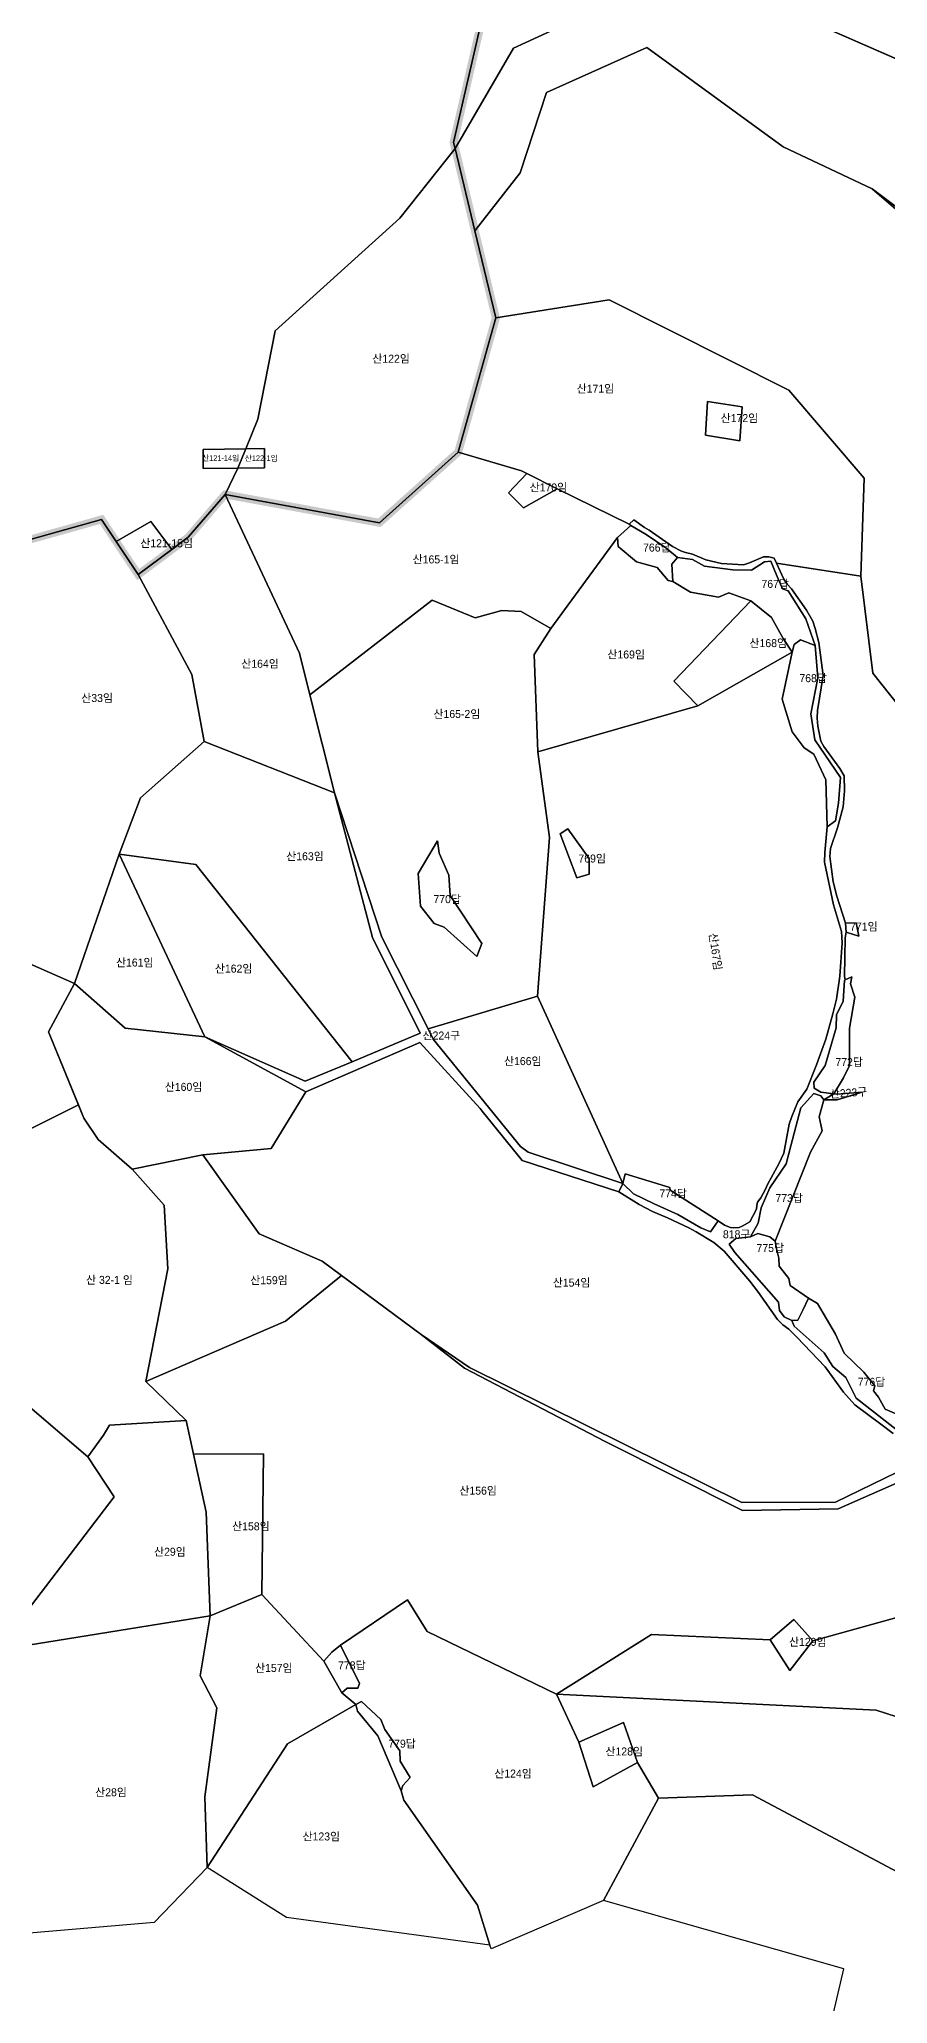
# Model space of a CAD drawing. Header units: metres. Extents: x 425810 to 429904, y 275710 to 280356.
# Drawn here: x 427282 to 427812, y 276658 to 277885 of the extents above; entities that cross this region are included whole.
import ezdxf

# ---------------------------------------------------------------- set-up
doc = ezdxf.new("R2010")
doc.units = ezdxf.units.M
doc.linetypes.add('boundary', pattern=[170, 150, -4, 4, -4, 4, -4])
for name, color, linetype in [('-00-경계_369-1 369 매입(20240430)', 7, 'Continuous'), ('00_지번', 6, 'Continuous'), ('00_지적', 6, 'Continuous')]:
    doc.layers.add(name, color=color, linetype=linetype)
doc.styles.get("Standard").update_dxf_attribs({"font": ''})
doc.styles.get('Standard').set_extended_font_data('Gulim')

msp = doc.modelspace()

# ---------------------------------------------------------------- linework, layer by layer
at = {"layer": '-00-경계_369-1 369 매입(20240430)', "color": 1, "linetype": 'boundary', "flags": 128}
msp.add_lwpolyline([(428568.2, 278277.7, 5, 5, -0.256621), (428516.8, 278290.7, 5, 5, 0), (428504.6, 278302.1, 5, 5, 0), (428496.1, 278302.1, 5, 5, 0), (428456.7, 278329.9, 5, 5, 0), (428428.1, 278337.9, 5, 5, 0), (428400.2, 278336.6, 5, 5, 0), (428393.5, 278342.4, 5, 5, 0), (428360.5, 278339.2, 5, 5, 0), (428354.6, 278333.9, 5, 5, 0), (428339.1, 278332.8, 5, 5, 0), (428328.7, 278336, 5, 5, 0), (428326.6, 278335.8, 5, 5, -0.1835), (428248, 278357, 5, 5, 0), (428217.5, 278379.1, 5, 5, 0), (428175, 278410.6, 5, 5, 0), (428156, 278422.2, 5, 5, 0), (428142.4, 278429.3, 5, 5, 0), (428040.5, 278481.6, 5, 5, 0), (427977.6, 278514.8, 5, 5, 0), (427941.6, 278533.2, 5, 5, 0), (427943.1, 278543.6, 5, 5, 0), (427944.7, 278554.2, 5, 5, 0), (427944.8, 278554.2, 5, 5, 0), (427949.7, 278585.8, 5, 5, 0), (427921.6, 278588.9, 5, 5, 0), (427848.9, 278616, 5, 5, 0), (427828.6, 278640.7, 5, 5, 0), (427798.7, 278646.6, 5, 5, 0), (427777.7, 278622.5, 5, 5, 0), (427733.6, 278606.1, 5, 5, 0), (427677.3, 278627, 5, 5, 0), (427610.6, 278627, 5, 5, 0), (427592.4, 278607.6, 5, 5, 0), (427587.8, 278607.7, 5, 5, 0), (427568, 278627, 5, 5, 0), (427514.1, 278627, 5, 5, 0), (427498.6, 278595.2, 5, 5, 0), (427334.5, 278598.5, 5, 5, 0), (427321.5, 278586.4, 5, 5, 0), (427300.2, 278581.3, 5, 5, 0), (427302, 278519, 5, 5, 0), (427297.9, 278481.1, 5, 5, 0), (427297.4, 278477.2, 5, 5, 0), (427251.4, 278493.1, 5, 5, 0), (427212.9, 278490, 5, 5, 0), (427192.2, 278480.9, 5, 5, 0), (427194.9, 278477, 5, 5, 0), (427190.8, 278468.7, 5, 5, 0), (427186.5, 278462.7, 5, 5, 0), (427174.5, 278461.4, 5, 5, 0), (427159.3, 278468.8, 5, 5, 0), (427160.1, 278470.3, 5, 5, 0), (427155.3, 278470.4, 5, 5, 0), (427145.4, 278471.7, 5, 5, 0), (427141.1, 278469.4, 5, 5, 0), (427135.9, 278471.6, 5, 5, 0), (427121.8, 278437.9, 5, 5, 0), (427126.6, 278389.7, 5, 5, 0), (427123.2, 278338.4, 5, 5, 0), (427104.6, 278330.1, 5, 5, 0), (427060.1, 278310.4, 5, 5, 0), (427026.2, 278280.4, 5, 5, 0), (427014.5, 278270.1, 5, 5, 0), (426953.9, 278216.8, 5, 5, 0), (426978.1, 278210.1, 5, 5, 0), (427020.1, 278179.5, 5, 5, 0), (427026.2, 278172.9, 5, 5, 0), (426987.7, 278121.7, 5, 5, 0), (427011.7, 277949.6, 5, 5, 0), (427009.6, 277929.7, 5, 5, 0), (427020.6, 277882.8, 5, 5, 0), (427004.1, 277845.4, 5, 5, 0), (427010.7, 277787.5, 5, 5, 0), (427000, 277733.8, 5, 5, 0), (426988.1, 277685.2, 5, 5, 0), (427071.8, 277618.6, 5, 5, 0), (427116.5, 277643.5, 5, 5, 0), (427176.4, 277639.2, 5, 5, 0), (427227.5, 277610.4, 5, 5, 0), (427276.4, 277572.5, 5, 5, 0), (427321.1, 277585.1, 5, 5, 0), (427330.2, 277571.3, 5, 5, 0), (427344, 277550.6, 5, 5, 0), (427365.1, 277566.3, 5, 5, 0), (427375.3, 277574, 5, 5, 0), (427398.3, 277600.7, 5, 5, 0), (427494.7, 277583, 5, 5, 0), (427544, 277627.2, 5, 5, 0), (427567.5, 277711, 5, 5, 0), (427554.4, 277765.4, 5, 5, 0), (427542.1, 277816.9, 5, 5, 0), (427541.1, 277820.7, 5, 5, 0), (427560.7, 277905.6, 5, 5, 0), (427645.9, 277978.1, 5, 5, 0), (427744.5, 278038.6, 5, 5, 0), (427769.9, 278054.2, 5, 5, 0), (427843.2, 278092.1, 5, 5, 0), (427863.4, 278107.4, 5, 5, 0), (427882.7, 278137.9, 5, 5, 0), (427884, 278166.4, 5, 5, 0), (427887.3, 278175.3, 5, 5, 0), (427911.4, 278196.9, 5, 5, 0), (427912, 278222.7, 5, 5, 0), (427957.7, 278215, 5, 5, 0), (428012.1, 277983.4, 5, 5, 0), (428096.9, 278017.9, 5, 5, 0), (428242.9, 277930.4, 5, 5, 0), (428306.4, 277955.4, 5, 5, 0), (428324.6, 277923.6, 5, 5, 0), (428355.6, 277903.5, 5, 5, 0), (428374.9, 277886.2, 5, 5, 0), (428418.9, 277906.2, 5, 5, 0), (428511.4, 277881.1, 5, 5, 0), (428538.8, 277857.6, 5, 5, 0), (428559.9, 277839.4, 5, 5, 0), (428637, 277806.6, 5, 5, 0), (428652.4, 277809.9, 5, 5, 0), (428668.4, 277830.7, 5, 5, 0), (428701, 277880.8, 5, 5, 0), (428728.3, 277913.7, 5, 5, 0), (428781.4, 277944.5, 5, 5, 0), (428812, 277973.7, 5, 5, 0), (428825.5, 278025.9, 5, 5, 0), (428800.2, 278143.8, 5, 5, 0), (428770.4, 278292, 5, 5, 0), (428769.5, 278303.1, 5, 5, 0), (428763.5, 278310.2, 5, 5, 0), (428768.7, 278316.8, 5, 5, 0), (428772.3, 278323.9, 5, 5, 0), (428773, 278326.3, 5, 5, 0), (428774.6, 278332.3, 5, 5, 0), (428775, 278335.6, 5, 5, 0), (428775.3, 278344.6, 5, 5, 0), (428773.3, 278344.1, 5, 5, 0), (428766.8, 278345.3, 5, 5, 0), (428765.8, 278348.3, 5, 5, 0), (428758.9, 278369, 5, 5, 0), (428750.7, 278369.4, 5, 5, -0.399832), (428717.9, 278316.6, 5, 5, 0), (428568.2, 278277.7, 5, 5, -0.000062), (428568.2, 278277.7, 0, 0, 0)], format="xyseb", dxfattribs=at)
at = {"layer": '00_지적', "linetype": 'Continuous', "flags": 128}
for points in [[(427887.3, 278175.3), (427911.4, 278196.9), (427912, 278222.7), (427957.7, 278215), (428012.1, 277983.4), (428009.1, 277957.2), (427992.3, 277961), (427987.8, 277937.9), (428005.7, 277927), (427869.3, 277850.4), (427738.1, 277907.6), (427643, 277909.2), (427560.7, 277905.6), (427645.9, 277978.1), (427769.9, 278054.2), (427843.2, 278092.1), (427863.4, 278107.4), (427882.7, 278137.9), (427884, 278166.4), (427887.3, 278175.3)], [(427542.1, 277816.9), (427541.1, 277820.7), (427560.7, 277905.6), (427643, 277909.2), (427578.5, 277879.6), (427542.1, 277816.9)], [(427411.2, 277629.2), (427418.8, 277647.8), (427429.6, 277702.9), (427507.4, 277773.4), (427542.1, 277816.9), (427554.4, 277765.4), (427567.5, 277711), (427544, 277627.2), (427494.7, 277583), (427398.3, 277600.7), (427406.2, 277617.2), (427423, 277617.4), (427422.9, 277629.4), (427411.2, 277629.2)], [(427802.7, 277791.7), (427832.8, 277768.9), (427848.8, 277754.8), (427885.6, 277726.9), (427941.4, 277694), (427995.3, 277643.6), (428031.1, 277560.1), (428027.9, 277559), (427992.3, 277632.4), (427989, 277640.8), (427987.2, 277645.3), (427954.6, 277673.6), (427936.7, 277690.8), (427909.5, 277707.7), (427889.9, 277717.8), (427877.3, 277725.9), (427873.8, 277730.7), (427802.7, 277791.7)], [(427544, 277627.2), (427567.5, 277711), (427638.3, 277722.3), (427750.5, 277665.8), (427797.6, 277610.9), (427795.6, 277549.7), (427742.8, 277557.8), (427741.4, 277560.9), (427738.1, 277561.8), (427734.7, 277561.7), (427726.1, 277557.9), (427722.2, 277556.7), (427708.5, 277557.5), (427698.7, 277559.8), (427690.5, 277563.4), (427686.1, 277564.4), (427683.6, 277565.3), (427677.8, 277568.2), (427663.4, 277578.3), (427660.4, 277580), (427653.7, 277584.8), (427650.8, 277582.1), (427605.8, 277604.3), (427586.9, 277613.7), (427583.5, 277615.4), (427544, 277627.2)], [(427720, 277634.1), (427721.5, 277655.4), (427699.7, 277658.7), (427698.6, 277637.7), (427720, 277634.1)], [(427720, 277634.1), (427698.6, 277637.7), (427699.7, 277658.7), (427721.5, 277655.4), (427720, 277634.1)], [(427411.2, 277629.2), (427406.2, 277617.2), (427384.6, 277617), (427384.6, 277628.8), (427411.2, 277629.2)], [(427586.9, 277613.7), (427575.5, 277601.7), (427584.7, 277592.3), (427605.8, 277604.3), (427650.8, 277582.1), (427651.8, 277581.2), (427643.5, 277573.9), (427601.8, 277516.9), (427583.4, 277527.5), (427571.2, 277528.1), (427554.5, 277523.5), (427527.6, 277534.7), (427451.3, 277475.4), (427444.7, 277501.6), (427398.3, 277600.7), (427494.7, 277583), (427544, 277627.2), (427583.5, 277615.4), (427586.9, 277613.7)], [(427411.2, 277629.2), (427422.9, 277629.4), (427423, 277617.4), (427406.2, 277617.2), (427411.2, 277629.2)], [(427605.8, 277604.3), (427584.7, 277592.3), (427575.5, 277601.7), (427586.9, 277613.7), (427605.8, 277604.3)], [(427398.3, 277600.7), (427444.7, 277501.6), (427451.3, 277475.4), (427466.7, 277414.3), (427385.2, 277446.3), (427377.6, 277488.1), (427344, 277550.6), (427365.1, 277566.3), (427375.3, 277574), (427398.3, 277600.7)], [(427330.2, 277571.3), (427351.8, 277583.7), (427365.1, 277566.3), (427344, 277550.6), (427330.2, 277571.3)], [(427643.5, 277573.9), (427644, 277568.2), (427655.5, 277558.5), (427668.4, 277555.1), (427675.1, 277546.9), (427678.2, 277546.4), (427689.1, 277539.6), (427706.7, 277536.5), (427713.2, 277539.2), (427726.9, 277534.3), (427678.7, 277484), (427693.7, 277468.7), (427593.7, 277439.9), (427591.5, 277500.6), (427601.8, 277516.9), (427643.5, 277573.9)], [(427651.8, 277581.2), (427661.4, 277575.7), (427673.7, 277567.3), (427681, 277561.3), (427677.4, 277557.2), (427678.2, 277546.4), (427675.1, 277546.9), (427668.4, 277555.1), (427655.5, 277558.5), (427644, 277568.2), (427643.5, 277573.9), (427651.8, 277581.2)], [(427678.2, 277546.4), (427677.4, 277557.2), (427681, 277561.3), (427690.3, 277560.1), (427698, 277555.8), (427715.7, 277553.5), (427727.2, 277553.3), (427735.3, 277558.5), (427739.4, 277559), (427742.6, 277550.8), (427746.7, 277541.8), (427750.1, 277540.4), (427761.2, 277522.9), (427767, 277506.3), (427757.9, 277509.9), (427753.9, 277506.9), (427752.7, 277502.1), (427747, 277510.7), (427739.8, 277523.8), (427726.9, 277534.3), (427713.2, 277539.2), (427706.7, 277536.5), (427689.1, 277539.6), (427678.2, 277546.4)], [(427451.3, 277475.4), (427527.6, 277534.7), (427554.5, 277523.5), (427571.2, 277528.1), (427583.4, 277527.5), (427601.8, 277516.9), (427591.5, 277500.6), (427593.7, 277439.9), (427601.1, 277386.4), (427593.6, 277287.2), (427525.1, 277266.8), (427496.3, 277324), (427466.7, 277414.3), (427451.3, 277475.4)], [(427752.7, 277502.1), (427693.7, 277468.7), (427678.7, 277484), (427726.9, 277534.3), (427739.8, 277523.8), (427747, 277510.7), (427752.7, 277502.1)], [(427767, 277506.3), (427768.7, 277486.2), (427764.4, 277463.7), (427766.9, 277447.4), (427782.8, 277423.8), (427781.7, 277407.7), (427779.8, 277396.8), (427774.5, 277393.1), (427773.8, 277422.3), (427766.2, 277438.4), (427760.2, 277442.3), (427752.6, 277452.4), (427746.5, 277472.8), (427752.7, 277502.1), (427753.9, 277506.9), (427757.9, 277509.9), (427767, 277506.3)], [(427752.7, 277502.1), (427746.5, 277472.8), (427752.6, 277452.4), (427760.2, 277442.3), (427766.2, 277438.4), (427773.8, 277422.3), (427774.5, 277393.1), (427773, 277377), (427772.8, 277370.9), (427778.6, 277344.2), (427783.5, 277327.6), (427783.9, 277320.6), (427782.4, 277299.6), (427780.3, 277285.3), (427778.1, 277276.2), (427773.7, 277260.4), (427767.8, 277244.2), (427761.9, 277229.1), (427756.3, 277221.1), (427752.5, 277212), (427750.8, 277207.2), (427747.5, 277189.1), (427744.3, 277182.4), (427737.2, 277169.5), (427736.1, 277166.6), (427733, 277161.2), (427731.1, 277158.4), (427730.6, 277156.3), (427730.4, 277154), (427726.3, 277146.1), (427721.5, 277143.5), (427719.6, 277142.6), (427716.2, 277142.4), (427714.1, 277142.7), (427710.4, 277144), (427706.5, 277146.7), (427676.4, 277166), (427676.2, 277167.7), (427648.4, 277176.1), (427646.9, 277170.2), (427593.6, 277287.2), (427601.1, 277386.4), (427593.7, 277439.9), (427693.7, 277468.7), (427752.7, 277502.1)], [(427385.2, 277446.3), (427466.7, 277414.3), (427490.4, 277323.9), (427520.3, 277264), (427477.7, 277246.2), (427380, 277369.4), (427332, 277376), (427345.5, 277411.2), (427385.2, 277446.3)], [(427466.7, 277414.3), (427496.3, 277324), (427525.1, 277266.8), (427528.4, 277260.4), (427583, 277193.3), (427587.7, 277189.6), (427646.9, 277170.2), (427644.3, 277164.9), (427583.9, 277184.5), (427559, 277215.4), (427557.6, 277217), (427520, 277258.2), (427448.8, 277227.5), (427385.7, 277261.7), (427448.3, 277234), (427477.7, 277246.2), (427520.3, 277264), (427490.4, 277323.9), (427466.7, 277414.3)], [(427618.1, 277361.2), (427607.7, 277388.6), (427612.5, 277391.7), (427625.9, 277373.3), (427625.9, 277363.5), (427618.1, 277361.2)], [(427618.1, 277361.2), (427625.9, 277363.5), (427625.9, 277373.3), (427612.5, 277391.7), (427607.7, 277388.6), (427618.1, 277361.2)], [(427304.2, 277295), (427332, 277376), (427385.7, 277261.7), (427335.9, 277267.1), (427304.2, 277295)], [(427385.7, 277261.7), (427332, 277376), (427380, 277369.4), (427477.7, 277246.2), (427448.3, 277234), (427385.7, 277261.7)], [(427555.6, 277312), (427558.8, 277320), (427539, 277350), (427538.2, 277362.8), (427532.1, 277376.5), (427531, 277384.2), (427518.9, 277363.9), (427520.4, 277343.4), (427529, 277332.5), (427535.3, 277330.2), (427555.6, 277312)], [(427555.6, 277312), (427535.3, 277330.2), (427529, 277332.5), (427520.4, 277343.4), (427518.9, 277363.9), (427531, 277384.2), (427532.1, 277376.5), (427538.2, 277362.8), (427539, 277350), (427558.8, 277320), (427555.6, 277312)], [(427306.6, 277219.3), (427246.7, 277189.4), (427171.7, 277161.2), (427157, 277150.5), (427179.2, 277209.3), (427160.3, 277286.8), (427158.5, 277294.1), (427158, 277298.3), (427157.8, 277300.6), (427158.2, 277303.1), (427159, 277306.7), (427158.7, 277313), (427162.4, 277317.2), (427166.6, 277319.9), (427170.1, 277321.5), (427179.6, 277324.5), (427187.9, 277333.1), (427196.8, 277338.4), (427199.5, 277341.1), (427304.2, 277295), (427287.9, 277264.9), (427306.6, 277219.3)], [(427786.5, 277327.1), (427786.1, 277332.8), (427792.7, 277333.1), (427794.4, 277324.6), (427786.5, 277327.1)], [(427385.7, 277261.7), (427448.8, 277227.5), (427427.1, 277191.9), (427384.3, 277188.1), (427340.3, 277179), (427318.9, 277197.7), (427310, 277210.9), (427287.9, 277264.9), (427304.2, 277295), (427335.9, 277267.1), (427385.7, 277261.7)], [(427778.8, 277226.2), (427770.6, 277227.3), (427766.5, 277229.6), (427766.3, 277233.4), (427773.4, 277243.9), (427780.1, 277267.4), (427780.3, 277275.5), (427784.5, 277284.1), (427785.3, 277297), (427785.8, 277297.3), (427789.9, 277299.3), (427789.1, 277294.8), (427791.8, 277286.5), (427788.6, 277267.2), (427788.6, 277243.8), (427784.8, 277236.2), (427778.8, 277226.2)], [(427525.1, 277266.8), (427593.6, 277287.2), (427646.9, 277170.2), (427587.7, 277189.6), (427583, 277193.3), (427528.4, 277260.4), (427525.1, 277266.8)], [(427726.7, 277136.9), (427731.4, 277145.4), (427733.3, 277155), (427738.8, 277167.5), (427748.9, 277182.4), (427751.9, 277193.6), (427758.2, 277217.5), (427766.3, 277226.3), (427770.5, 277225), (427772.4, 277222.5), (427769.5, 277211.8), (427771.4, 277203.1), (427764.1, 277189.8), (427742, 277134), (427738.7, 277136.9), (427731.2, 277138.9), (427726.7, 277136.9)], [(427772.4, 277222.5), (427778.8, 277226.2), (427780.5, 277226), (427796.5, 277227.3), (427780.9, 277222.4), (427776.7, 277222.5), (427772.4, 277222.5)], [(427246.7, 277189.4), (427306.6, 277219.3), (427310, 277210.9), (427318.9, 277197.7), (427340.3, 277179), (427360.3, 277156.6), (427362.6, 277116.8), (427348.7, 277046.4), (427374, 277022.1), (427326.1, 277019.2), (427322.4, 277012.8), (427312.6, 276999.3), (427270.5, 277035.3), (427262.3, 277075), (427231.4, 277088.7), (427270.9, 277129.9), (427246.7, 277189.4)], [(427340.3, 277179), (427384.3, 277188.1), (427419.5, 277138.6), (427459, 277121.6), (427471.1, 277112.6), (427436.1, 277084.1), (427348.7, 277046.4), (427362.6, 277116.8), (427360.3, 277156.6), (427340.3, 277179)], [(427646.9, 277170.2), (427648.4, 277176.1), (427676.2, 277167.7), (427676.4, 277166), (427706.5, 277146.7), (427701.7, 277140), (427695.7, 277142.4), (427681.2, 277150.7), (427666.4, 277157.5), (427653.5, 277163.7), (427646.9, 277170.2)], [(427742, 277134), (427742.9, 277129.4), (427744.3, 277123.4), (427744.5, 277118.4), (427750.6, 277110.8), (427751.5, 277106.4), (427762.8, 277098.4), (427759.4, 277090.9), (427756.2, 277084.8), (427752.4, 277084.6), (427747.7, 277086.9), (427744.8, 277090.8), (427744.1, 277095.9), (427716.8, 277127.1), (427713.4, 277132.3), (427717.5, 277135.8), (427726.7, 277136.9), (427731.2, 277138.9), (427738.7, 277136.9), (427742, 277134)], [(427752.4, 277084.6), (427756.2, 277084.8), (427759.4, 277090.9), (427762.8, 277098.4), (427768.6, 277095.1), (427779.7, 277076), (427785.1, 277064.2), (427797.5, 277052.2), (427804.3, 277043.7), (427803.5, 277040.6), (427806.7, 277036.7), (427810.8, 277029.1), (427819.5, 277025.3), (427829.3, 277023.2), (427834.3, 277018.3), (427837.3, 277015.3), (427836.8, 277009.4), (427825.1, 277010.6), (427792.7, 277036), (427786.2, 277049), (427778.2, 277055.8), (427772.7, 277064.3), (427753.9, 277080.9), (427752.4, 277084.6)], [(427833.8, 276997.2), (427838.7, 276992), (427781.4, 276966.8), (427721.7, 276965.8), (427635.8, 277008.9), (427547.9, 277054.8), (427520.9, 277075.7), (427551.1, 277055.2), (427721.2, 276970.8), (427779.7, 276971), (427833.8, 276997.2)], [(427312.6, 276999.3), (427322.4, 277012.8), (427326.1, 277019.2), (427374, 277022.1), (427378.6, 277001), (427386.4, 276964.8), (427388.9, 276900), (427255.7, 276878.6), (427329, 276974.4), (427312.6, 276999.3)], [(427378.6, 277001), (427422.4, 277001.3), (427421.2, 276913.3), (427388.9, 276900), (427386.4, 276964.8), (427378.6, 277001)], [(427963.4, 276952.4), (427999.8, 276902.5), (428038, 276890.5), (428029.3, 276843.6), (427984.7, 276868.5), (427944.8, 276797.8), (427850.4, 276826.5), (427805.1, 276841), (427605.4, 276851.1), (427664.7, 276888.4), (427739, 276884.9), (427751.3, 276865.8), (427765.5, 276884.3), (427829.4, 276902.1), (427912.7, 276873.8), (427963.4, 276952.4)], [(427421.2, 276913.3), (427460.1, 276871.7), (427471.2, 276851.9), (427480.1, 276844.6), (427437.3, 276819.9), (427387, 276742.7), (427385.7, 276786.9), (427393.2, 276842.4), (427382.8, 276862.4), (427388.9, 276900), (427421.2, 276913.3)], [(427470.4, 276881.6), (427512.2, 276910), (427524.6, 276890.1), (427605.4, 276851.1), (427619.3, 276821), (427628.4, 276793.1), (427656, 276808.4), (427669.1, 276786), (427634.8, 276722.1), (427564.5, 276691.8), (427563.8, 276694.1), (427556.1, 276719.1), (427510, 276784.7), (427508.3, 276790.7), (427509.3, 276794), (427513.9, 276799), (427507.7, 276809.2), (427507.6, 276815.7), (427498.2, 276828.9), (427495.6, 276835.2), (427483.6, 276846.4), (427480.1, 276844.6), (427471.2, 276851.9), (427474.5, 276854.8), (427481.3, 276854.7), (427482.3, 276857.6), (427470.4, 276881.6)], [(427739, 276884.9), (427753.8, 276897.7), (427765.5, 276884.3), (427751.3, 276865.8), (427739, 276884.9)], [(427460.1, 276871.7), (427464.9, 276877.3), (427470.4, 276881.6), (427482.3, 276857.6), (427481.3, 276854.7), (427474.5, 276854.8), (427471.2, 276851.9), (427460.1, 276871.7)], [(427480.1, 276844.6), (427483.6, 276846.4), (427495.6, 276835.2), (427498.2, 276828.9), (427507.6, 276815.7), (427507.7, 276809.2), (427513.9, 276799), (427509.3, 276794), (427508.3, 276790.7), (427493.8, 276825), (427481.1, 276840.3), (427480.1, 276844.6)], [(427605.4, 276851.1), (427805.1, 276841), (427850.4, 276826.5), (427944.8, 276797.8), (428053.4, 276708.6), (428048.6, 276705.6), (428043.8, 276703.3), (428040.1, 276698.5), (428039.4, 276696.1), (427980.4, 276722.6), (427876.7, 276709), (427727.9, 276788.2), (427669.1, 276786), (427656, 276808.4), (427647.3, 276833.4), (427619.3, 276821), (427605.4, 276851.1)], [(427508.3, 276790.7), (427510, 276784.7), (427556.1, 276719.1), (427563.8, 276694.1), (427436.6, 276711.4), (427387, 276742.7), (427437.3, 276819.9), (427480.1, 276844.6), (427481.1, 276840.3), (427493.8, 276825), (427508.3, 276790.7)], [(427619.3, 276821), (427647.3, 276833.4), (427656, 276808.4), (427628.4, 276793.1), (427619.3, 276821)], [(427669.1, 276786), (427727.9, 276788.2), (427876.7, 276709), (427980.4, 276722.6), (428039.4, 276696.1), (428038.4, 276687.2), (428037.3, 276681.8), (428035.5, 276678.4), (428009.6, 276663.3), (428000.6, 276661.1), (427985.3, 276663.8), (427966.2, 276660.1), (427946.8, 276654.3), (427936.4, 276646.5), (427932.7, 276639.6), (427929.3, 276630.2), (427919.8, 276620.4), (427851.9, 276601.2), (427837.3, 276595), (427761.3, 276577.6), (427784.9, 276679.4), (427634.8, 276722.1), (427669.1, 276786)]]:
    msp.add_lwpolyline(points, close=True, dxfattribs=at)
for points in [[(427560.7, 277905.6), (427541.1, 277820.7), (427542.1, 277816.9), (427507.4, 277773.4), (427429.6, 277702.9), (427418.8, 277647.8), (427411.2, 277629.2), (427384.6, 277628.8), (427384.6, 277617), (427406.2, 277617.2), (427398.3, 277600.7), (427375.3, 277574), (427365.1, 277566.3), (427351.8, 277583.7), (427330.2, 277571.3), (427321.1, 277585.1), (427276.4, 277572.5)], [(427832.8, 277768.9), (427802.7, 277791.7), (427747, 277818), (427661.8, 277880), (427599.1, 277851.8), (427582.6, 277801.7), (427554.4, 277765.4), (427542.1, 277816.9), (427578.5, 277879.6), (427643, 277909.2)], [(427738.1, 277907.6), (427871.1, 277849.6), (427907.7, 277835), (428001.4, 277889.8)], [(427841.7, 277440.4), (427803, 277489.1), (427795.6, 277549.7), (427797.6, 277610.9), (427750.5, 277665.8), (427638.3, 277722.3), (427567.5, 277711), (427554.4, 277765.4), (427582.6, 277801.7), (427599.1, 277851.8), (427661.8, 277880), (427747, 277818), (427802.7, 277791.7), (427802.7, 277791.7), (427873.8, 277730.7)], [(427276.4, 277572.5), (427321.1, 277585.1), (427344, 277550.6), (427377.6, 277488.1), (427385.2, 277446.3), (427345.5, 277411.2), (427332, 277376), (427304.2, 277295), (427199.5, 277341.1)], [(427815.9, 277013.8), (427808.1, 277019.8), (427791.9, 277031.9), (427784.8, 277039.7), (427773.3, 277055.5), (427755.6, 277074), (427750.5, 277079), (427746.8, 277081.9), (427743.6, 277085.2), (427731.7, 277102), (427726.2, 277109.1), (427710.1, 277127.8), (427703.8, 277133.3), (427692.6, 277140), (427688.2, 277142.5), (427674.7, 277148.7), (427665.3, 277152.6), (427657, 277156.9), (427644.3, 277164.9), (427646.9, 277170.2), (427653.5, 277163.7), (427666.4, 277157.5), (427681.2, 277150.7), (427695.7, 277142.4), (427701.7, 277140), (427706.5, 277146.7), (427710.4, 277144), (427714.1, 277142.7), (427716.2, 277142.4), (427719.6, 277142.6), (427721.5, 277143.5), (427726.3, 277146.1), (427730.4, 277154), (427730.6, 277156.3), (427731.1, 277158.4), (427733, 277161.2), (427736.1, 277166.6), (427737.2, 277169.5), (427744.3, 277182.4), (427747.5, 277189.1), (427750.8, 277207.2), (427752.5, 277212), (427756.3, 277221.1), (427761.9, 277229.1), (427767.8, 277244.2), (427773.7, 277260.4), (427778.1, 277276.2), (427780.3, 277285.3), (427782.4, 277299.6), (427783.9, 277320.6), (427783.5, 277327.6), (427778.6, 277344.2), (427772.8, 277370.9), (427773, 277377), (427774.5, 277393.1), (427779.8, 277396.8), (427781.7, 277407.7), (427782.8, 277423.8), (427766.9, 277447.4), (427764.4, 277463.7), (427768.7, 277486.2), (427767, 277506.3), (427761.2, 277522.9), (427750.1, 277540.4), (427746.7, 277541.8), (427742.6, 277550.8), (427739.4, 277559), (427735.3, 277558.5), (427727.2, 277553.3), (427715.7, 277553.5), (427698, 277555.8), (427690.3, 277560.1), (427681, 277561.3), (427673.7, 277567.3), (427661.4, 277575.7), (427651.8, 277581.2), (427650.8, 277582.1), (427650.8, 277582.1), (427653.7, 277584.8), (427660.4, 277580), (427663.4, 277578.3), (427677.8, 277568.2), (427683.6, 277565.3), (427686.1, 277564.4), (427690.5, 277563.4), (427698.7, 277559.8), (427708.5, 277557.5), (427722.2, 277556.7), (427726.1, 277557.9), (427734.7, 277561.7), (427738.1, 277561.8), (427741.4, 277560.9), (427742.8, 277557.8), (427747.5, 277547.7), (427749.6, 277544.6), (427752.2, 277541.8), (427761.6, 277528.3), (427765.6, 277521.6), (427767, 277517), (427769.3, 277508.2), (427772, 277487.6), (427768.6, 277465.7), (427768.4, 277460.8), (427768.8, 277455.9), (427770.5, 277446.6), (427772.5, 277443.1), (427782.5, 277429.4), (427785.1, 277424.9), (427785.4, 277415.5), (427784.6, 277405.4), (427781, 277392.4), (427776.6, 277379.4), (427776.3, 277374.4), (427778.4, 277358.7), (427780.5, 277349.6), (427786.1, 277332.8), (427786.5, 277327.1), (427785.9, 277323.6), (427785.3, 277299.4), (427785.8, 277297.3), (427785.3, 277297), (427784.5, 277284.1), (427780.3, 277275.5), (427780.1, 277267.4), (427773.4, 277243.9), (427766.3, 277233.4), (427766.5, 277229.6), (427770.6, 277227.3), (427778.8, 277226.2), (427772.4, 277222.5), (427770.5, 277225), (427766.3, 277226.3), (427758.2, 277217.5), (427751.9, 277193.6), (427748.9, 277182.4), (427738.8, 277167.5), (427733.3, 277155), (427731.4, 277145.4), (427726.7, 277136.9), (427717.5, 277135.8), (427713.4, 277132.3), (427716.8, 277127.1), (427744.1, 277095.9), (427744.8, 277090.8), (427747.7, 277086.9), (427752.4, 277084.6), (427753.9, 277080.9), (427772.7, 277064.3), (427778.2, 277055.8), (427786.2, 277049), (427792.7, 277036), (427825.1, 277010.6)], [(427819.5, 277025.3), (427810.8, 277029.1), (427806.7, 277036.7), (427803.5, 277040.6), (427804.3, 277043.7), (427797.5, 277052.2), (427785.1, 277064.2), (427779.7, 277076), (427768.6, 277095.1), (427762.8, 277098.4), (427751.5, 277106.4), (427750.6, 277110.8), (427744.5, 277118.4), (427744.3, 277123.4), (427742.9, 277129.4), (427742, 277134), (427764.1, 277189.8), (427771.4, 277203.1), (427769.5, 277211.8), (427772.4, 277222.5), (427776.7, 277222.5), (427780.9, 277222.4), (427796.5, 277227.3), (427780.5, 277226), (427778.8, 277226.2), (427784.8, 277236.2), (427788.6, 277243.8), (427788.6, 277267.2), (427791.8, 277286.5), (427789.1, 277294.8), (427789.9, 277299.3), (427785.8, 277297.3), (427785.3, 277299.4), (427785.9, 277323.6), (427786.5, 277327.1), (427794.4, 277324.6), (427792.7, 277333.1), (427786.1, 277332.8), (427780.5, 277349.6), (427778.4, 277358.7), (427776.3, 277374.4), (427776.6, 277379.4), (427781, 277392.4), (427784.6, 277405.4), (427785.4, 277415.5), (427785.1, 277424.9), (427782.5, 277429.4), (427772.5, 277443.1), (427770.5, 277446.6), (427768.8, 277455.9), (427768.4, 277460.8), (427768.6, 277465.7), (427772, 277487.6), (427769.3, 277508.2), (427767, 277517), (427765.6, 277521.6), (427761.6, 277528.3), (427752.2, 277541.8), (427749.6, 277544.6), (427747.5, 277547.7), (427742.8, 277557.8), (427742.8, 277557.8), (427795.6, 277549.7), (427803, 277489.1), (427841.7, 277440.4)], [(427833.8, 276997.2), (427779.7, 276971), (427721.2, 276970.8), (427551.1, 277055.2), (427520.9, 277075.7), (427471.1, 277112.6), (427459, 277121.6), (427419.5, 277138.6), (427384.3, 277188.1), (427427.1, 277191.9), (427448.8, 277227.5), (427448.8, 277227.5), (427520, 277258.2), (427557.6, 277217), (427559, 277215.4), (427583.9, 277184.5), (427644.3, 277164.9), (427657, 277156.9), (427665.3, 277152.6), (427674.7, 277148.7), (427688.2, 277142.5), (427692.6, 277140), (427703.8, 277133.3), (427710.1, 277127.8), (427726.2, 277109.1), (427731.7, 277102), (427743.6, 277085.2), (427746.8, 277081.9), (427750.5, 277079), (427755.6, 277074), (427773.3, 277055.5), (427784.8, 277039.7), (427791.9, 277031.9), (427808.1, 277019.8), (427815.9, 277013.8)], [(427829.4, 276902.1), (427765.5, 276884.3), (427753.8, 276897.7), (427739, 276884.9), (427664.7, 276888.4), (427605.4, 276851.1), (427524.6, 276890.1), (427512.2, 276910), (427470.4, 276881.6), (427464.9, 276877.3), (427460.1, 276871.7), (427421.2, 276913.3), (427422.4, 277001.3), (427378.6, 277001), (427374, 277022.1), (427348.7, 277046.4), (427436.1, 277084.1), (427471.1, 277112.6), (427520.9, 277075.7), (427520.9, 277075.7), (427547.9, 277054.8), (427635.8, 277008.9), (427721.7, 276965.8), (427781.4, 276966.8), (427838.7, 276992)], [(427270.5, 277035.3), (427312.6, 276999.3), (427329, 276974.4), (427255.7, 276878.6)], [(427255.7, 276878.6), (427388.9, 276900), (427382.8, 276862.4), (427393.2, 276842.4), (427385.7, 276786.9), (427387, 276742.7), (427353.9, 276708.4), (427219.6, 276696.8)]]:
    msp.add_lwpolyline(points, dxfattribs=at)

# ---------------------------------------------------------------- texts
at = {"layer": '00_지번'}
for s, height, p in [('산122임', 5, (427490.3, 277683)), ('산171임', 5, (427618, 277664.3)), ('산172임', 5, (427708, 277645.9)), ('산121-14임', 3.5, (427383.9, 277621.7)), ('산122-1임', 3.5, (427410.5, 277621.6)), ('산170임', 5, (427588.6, 277602.6)), ('산121-15임', 5, (427345.3, 277567.7)), ('766답', 5, (427659.5, 277565)), ('산165-1임', 5, (427515.5, 277557.6)), ('767답', 5, (427733.5, 277542.3)), ('산168임', 5, (427726, 277505.3)), ('산164임', 5, (427408.4, 277492.4)), ('산169임', 5, (427637.2, 277498.2)), ('768답', 5, (427757.2, 277483.4)), ('산33임', 5, (427308.4, 277471)), ('산165-2임', 5, (427528.5, 277461)), ('산163임', 5, (427436.5, 277372.1)), ('769임', 5, (427619.1, 277370.7)), ('770답', 5, (427528.5, 277345.3)), ('771임', 5, (427788.9, 277328.2)), ('산161임', 5, (427330.1, 277305.7)), ('산162임', 5, (427391.9, 277301.9)), ('산224구', 5, (427521.7, 277260.1)), ('산166임', 5, (427572.6, 277244.1)), ('772답', 5, (427779.7, 277243.5)), ('산160임', 5, (427360.6, 277228)), ('774답', 5, (427669.7, 277161.4)), ('773답', 5, (427742.2, 277158.5)), ('818구', 5, (427709.4, 277135.9)), ('775답', 5, (427730.4, 277127.3)), ('산 32-1 임', 5, (427311.4, 277107.4)), ('산159임', 5, (427414, 277107.2)), ('산154임', 5, (427603.1, 277105.7)), ('776답', 5, (427793.7, 277043.7)), ('산156임', 5, (427544.7, 276975.7)), ('산158임', 5, (427402.7, 276953.4)), ('산29임', 5, (427353.9, 276937.5)), ('산129임', 5, (427750.7, 276881.2)), ('산157임', 5, (427417, 276864.9)), ('778답', 5, (427468.9, 276866.5)), ('779답', 5, (427500.3, 276817.6)), ('산128임', 5, (427636, 276812.7)), ('산124임', 5, (427566.5, 276798.9)), ('산28임', 5, (427317.1, 276787.2)), ('산123임', 5, (427446.7, 276759.6))]:
    msp.add_text(s, height=height, dxfattribs=at).set_placement(p)
for s, rotation, p in [('산167임', 278, (427700.7, 277326.3)), ('산223구', 4, (427776.4, 277223.5))]:
    msp.add_text(s, height=5, rotation=rotation, dxfattribs=at).set_placement(p)

doc.saveas('drawing.dxf')
